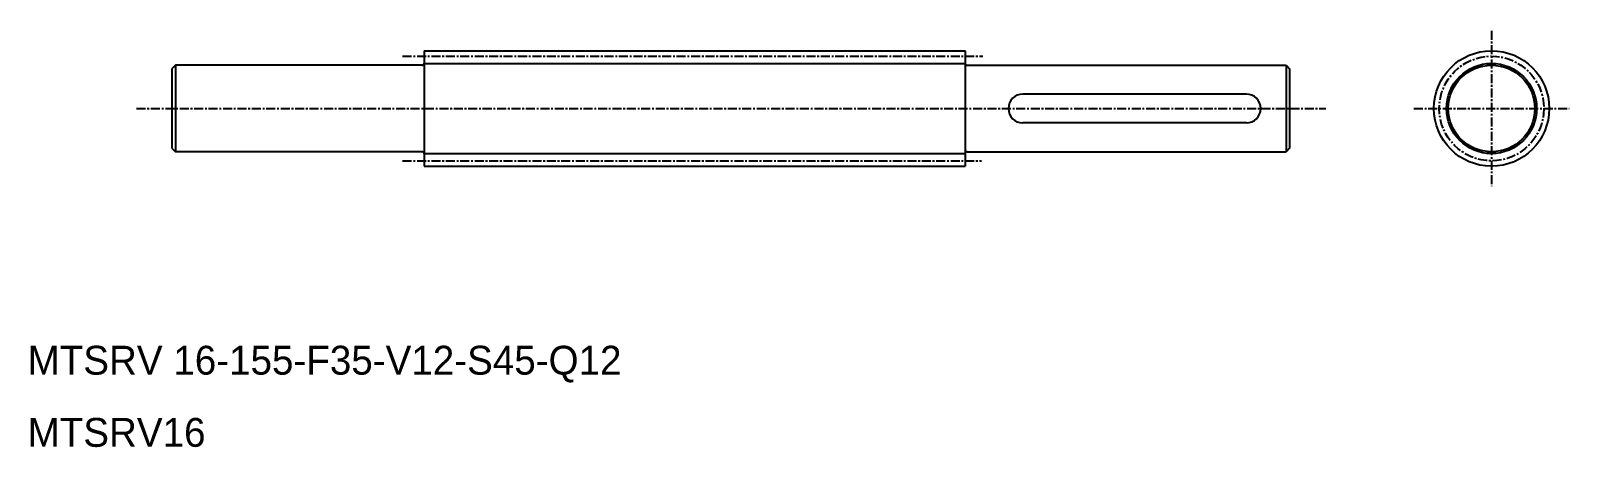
# Model space of a CAD drawing. Extents: x 10 to 224, y 10 to 68.
import ezdxf

# ---------------------------------------------------------------- set-up
doc = ezdxf.new("R2010")
doc.units = 0
doc.linetypes.add('CENTER', pattern=[2, 1.25, -0.25, 0.25, -0.25])
doc.layers.get('0').update_dxf_attribs({"linetype": 'CONTINUOUS'})
doc.layers.add('CENTER', color=1, linetype='CENTER')

msp = doc.modelspace()

# ---------------------------------------------------------------- linework, layer by layer
at = {"color": 7, "linetype": 'CONTINUOUS'}
for p, q in [((65, 64.88), (65, 48.88)), ((65, 64.88), (140, 64.88)), ((140, 64.88), (140, 48.88)), ((30.5, 62.88), (30, 62.38)), ((30, 62.38), (30, 51.38)), ((30.5, 62.88), (30.5, 50.88)), ((64.7, 62.88), (30.5, 62.88)), ((140.3, 62.88), (184.5, 62.88)), ((184.5, 62.88), (184.5, 50.88)), ((184.5, 62.88), (185, 62.38)), ((185, 62.38), (185, 51.38)), ((179, 58.88), (148, 58.88)), ((179, 54.88), (148, 54.88)), ((30, 51.38), (30.5, 50.88)), ((185, 51.38), (184.5, 50.88)), ((64.7, 50.88), (30.5, 50.88)), ((140.3, 50.88), (184.5, 50.88)), ((65, 48.88), (140, 48.88)), ((83.75, 48.88), (83.75, 48.88)), ((102.5, 48.88), (102.5, 48.88))]:
    msp.add_line(p, q, dxfattribs=at)
at = {"color": 3, "linetype": 'CONTINUOUS'}
for p, q in [((65, 63.13), (140, 63.13)), ((65, 50.63), (140, 50.63))]:
    msp.add_line(p, q, dxfattribs=at)
at = {"color": 7, "linetype": 'CONTINUOUS'}
for radius in [8, 6]:
    msp.add_circle((213, 56.88), radius, dxfattribs=at)
at = {"color": 3, "linetype": 'CONTINUOUS'}
msp.add_circle((213, 56.88), 6.25, dxfattribs=at)
at = {"color": 7, "linetype": 'CONTINUOUS'}
for centre, radius, start, end in [((64.7, 63.18), 0.3, 270, 360), ((140.3, 63.18), 0.3, 180, 270), ((148, 56.88), 2, 90, 270), ((179, 56.88), 2, 270, 90), ((64.7, 50.58), 0.3, 0, 90), ((140.3, 50.58), 0.3, 90, 180)]:
    msp.add_arc(centre, radius, start, end, dxfattribs=at)
at = {"layer": 'CENTER', "color": 1, "linetype": 'CENTER'}
for p, q in [((213, 67.65), (213, 46.11)), ((62, 64.13), (142.44, 64.13)), ((25.1, 56.88), (190, 56.88)), ((202.23, 56.88), (223.77, 56.88)), ((62, 49.63), (142.27, 49.63))]:
    msp.add_line(p, q, dxfattribs=at)
msp.add_circle((213, 56.88), 7.25, dxfattribs=at)

# ---------------------------------------------------------------- texts
at = {"color": 7, "linetype": 'CONTINUOUS'}
for s, p in [('MTSRV 16-155-F35-V12-S45-Q12', (10, 20)), ('MTSRV16', (10, 10))]:
    msp.add_text(s, height=4, dxfattribs=at).set_placement(p)

doc.saveas('drawing.dxf')
